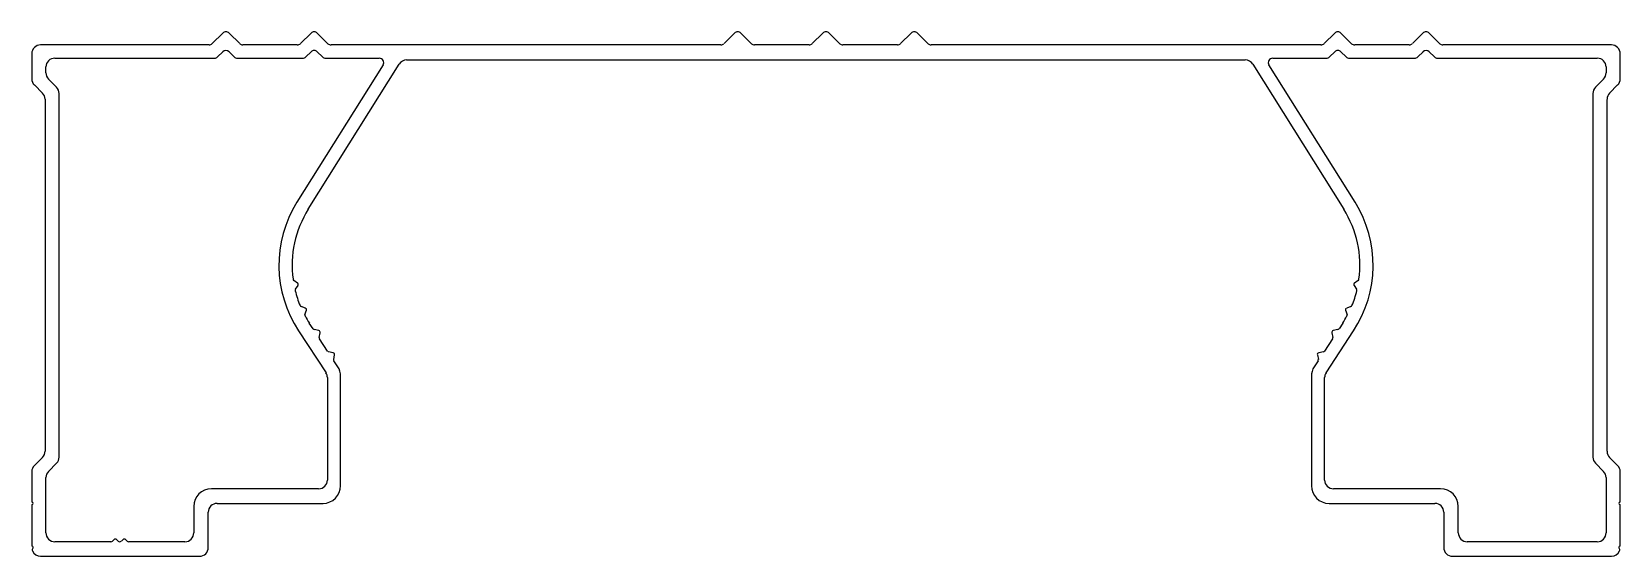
# Model space of a CAD drawing. Extents: x 2290 to 2470, y 1408 to 1467.
import ezdxf

# ---------------------------------------------------------------- set-up
doc = ezdxf.new("R2010")
doc.units = 0
doc.layers.get('0').update_dxf_attribs({"linetype": 'CONTINUOUS'})

msp = doc.modelspace()

# ---------------------------------------------------------------- linework, layer by layer
for p, q in [((2311.97, 1467.15), (2310.77, 1465.95)), ((2313.89, 1465.95), (2312.68, 1467.15)), ((2321.97, 1467.15), (2320.77, 1465.95)), ((2323.89, 1465.94), (2322.68, 1467.15)), ((2369.97, 1467.15), (2368.77, 1465.95)), ((2371.89, 1465.94), (2370.68, 1467.15)), ((2379.97, 1467.15), (2378.77, 1465.95)), ((2381.89, 1465.94), (2380.68, 1467.15)), ((2389.97, 1467.15), (2388.77, 1465.95)), ((2391.89, 1465.94), (2390.68, 1467.15)), ((2437.97, 1467.15), (2436.77, 1465.95)), ((2439.89, 1465.94), (2438.68, 1467.15)), ((2447.97, 1467.15), (2446.77, 1465.95)), ((2449.89, 1465.94), (2448.68, 1467.15)), ((2310.42, 1465.8), (2291.33, 1465.8)), ((2320.42, 1465.8), (2314.24, 1465.8)), ((2368.42, 1465.8), (2324.24, 1465.8)), ((2378.42, 1465.8), (2372.24, 1465.8)), ((2388.42, 1465.8), (2382.24, 1465.8)), ((2436.42, 1465.8), (2392.24, 1465.8)), ((2446.42, 1465.8), (2440.24, 1465.8)), ((2469.33, 1465.8), (2450.24, 1465.8)), ((2290.33, 1464.8), (2290.33, 1461.96)), ((2292.93, 1464.3), (2292.93, 1464.3)), ((2292.93, 1464.3), (2311.04, 1464.3)), ((2311.39, 1464.45), (2311.97, 1465.03)), ((2312.68, 1465.03), (2313.27, 1464.45)), ((2313.62, 1464.3), (2321.04, 1464.3)), ((2330.13, 1463.53), (2320.38, 1447.96)), ((2321.39, 1464.45), (2321.97, 1465.03)), ((2321.65, 1447.16), (2331.96, 1463.63)), ((2322.68, 1465.03), (2323.27, 1464.44)), ((2323.62, 1464.3), (2329.71, 1464.3)), ((2332.81, 1464.1), (2427.84, 1464.1)), ((2428.69, 1463.63), (2439, 1447.17)), ((2440.28, 1447.96), (2430.52, 1463.53)), ((2430.95, 1464.3), (2437.03, 1464.3)), ((2437.39, 1464.44), (2437.97, 1465.03)), ((2438.68, 1465.03), (2439.27, 1464.45)), ((2439.62, 1464.3), (2447.03, 1464.3)), ((2447.39, 1464.45), (2447.98, 1465.03)), ((2448.68, 1465.03), (2449.27, 1464.45)), ((2449.62, 1464.3), (2467.73, 1464.3)), ((2467.73, 1464.3), (2467.73, 1464.3)), ((2470.33, 1461.96), (2470.33, 1464.8)), ((2291.93, 1462.63), (2291.93, 1463.3)), ((2293.13, 1461.01), (2292.22, 1461.92)), ((2468.43, 1461.92), (2467.52, 1461.01)), ((2468.73, 1463.3), (2468.73, 1462.63)), ((2290.62, 1461.26), (2291.53, 1460.34)), ((2293.43, 1419.05), (2293.43, 1460.3)), ((2467.23, 1460.3), (2467.23, 1419.05)), ((2469.12, 1460.34), (2470.03, 1461.26)), ((2291.83, 1459.64), (2291.83, 1419.72)), ((2468.83, 1419.71), (2468.83, 1459.63)), ((2320.44, 1438.79), (2320.02, 1439.08)), ((2320.21, 1438.08), (2320.5, 1438.51)), ((2440.16, 1438.51), (2440.45, 1438.08)), ((2440.64, 1439.08), (2440.21, 1438.79)), ((2321.33, 1435.96), (2320.84, 1436.13)), ((2321.28, 1435.22), (2321.45, 1435.7)), ((2439.2, 1435.7), (2439.38, 1435.22)), ((2439.81, 1436.13), (2439.33, 1435.96)), ((2320.56, 1433.37), (2323.67, 1428.6)), ((2322.2, 1433.6), (2321.78, 1434.24)), ((2322.85, 1433.4), (2322.33, 1433.51)), ((2322.9, 1432.63), (2323.01, 1433.16)), ((2436.99, 1428.6), (2440.1, 1433.37)), ((2437.65, 1433.16), (2437.76, 1432.63)), ((2438.33, 1433.51), (2437.8, 1433.4)), ((2438.88, 1434.24), (2438.46, 1433.6)), ((2323.84, 1431.08), (2322.93, 1432.48)), ((2437.73, 1432.48), (2436.82, 1431.08)), ((2324.49, 1430.89), (2323.96, 1431)), ((2324.54, 1430.12), (2324.65, 1430.65)), ((2325, 1429.3), (2324.57, 1429.97)), ((2436.09, 1429.97), (2435.65, 1429.29)), ((2436.01, 1430.65), (2436.12, 1430.12)), ((2436.69, 1431), (2436.16, 1430.89)), ((2323.83, 1428.06), (2323.83, 1416.45)), ((2325.33, 1415.8), (2325.33, 1428.21)), ((2435.33, 1428.2), (2435.33, 1415.8)), ((2436.83, 1416.45), (2436.83, 1428.06)), ((2291.54, 1419.01), (2290.62, 1418.09)), ((2470.03, 1418.09), (2469.12, 1419.01)), ((2290.33, 1417.39), (2290.33, 1414.03)), ((2291.93, 1410.45), (2291.93, 1416.72)), ((2292.22, 1417.43), (2293.14, 1418.35)), ((2292.22, 1417.43), (2292.22, 1417.43)), ((2467.52, 1418.35), (2468.43, 1417.43)), ((2468.43, 1417.43), (2468.43, 1417.43)), ((2468.73, 1416.72), (2468.73, 1410.45)), ((2470.33, 1414.03), (2470.33, 1417.39)), ((2322.83, 1415.45), (2310.68, 1415.45)), ((2449.98, 1415.45), (2437.83, 1415.45)), ((2290.33, 1413.57), (2290.33, 1409.03)), ((2308.68, 1413.45), (2308.68, 1410.45)), ((2311.33, 1413.8), (2311.33, 1413.8)), ((2311.33, 1413.8), (2323.33, 1413.8)), ((2437.33, 1413.8), (2449.33, 1413.8)), ((2451.98, 1410.45), (2451.98, 1413.45)), ((2470.33, 1409.03), (2470.33, 1413.57)), ((2310.33, 1408.8), (2310.33, 1412.8)), ((2450.33, 1412.8), (2450.33, 1412.8)), ((2450.33, 1412.8), (2450.33, 1408.8)), ((2291.93, 1410.45), (2291.93, 1410.45)), ((2299.29, 1409.45), (2292.93, 1409.45)), ((2299.62, 1409.68), (2299.46, 1409.52)), ((2300.13, 1409.52), (2299.97, 1409.68)), ((2300.64, 1409.68), (2300.48, 1409.52)), ((2301.15, 1409.52), (2300.99, 1409.68)), ((2307.68, 1409.45), (2301.32, 1409.45)), ((2467.73, 1409.45), (2452.98, 1409.45)), ((2468.73, 1410.45), (2468.73, 1410.45)), ((2291.33, 1407.8), (2309.33, 1407.8)), ((2451.33, 1407.8), (2469.33, 1407.8))]:
    msp.add_line(p, q)
for centre, radius, start, end in [((2312.33, 1466.8), 0.5, 44.9993, 135.0007), ((2322.33, 1466.8), 0.5, 44.9993, 135.0007), ((2370.33, 1466.8), 0.5, 44.9993, 135.0007), ((2380.33, 1466.8), 0.5, 44.9993, 135.0007), ((2390.33, 1466.8), 0.5, 44.9993, 135.0007), ((2438.33, 1466.8), 0.5, 44.9993, 135.0007), ((2448.33, 1466.8), 0.5, 44.9993, 135.0007), ((2291.33, 1464.8), 1, 90, 180), ((2310.41, 1466.3), 0.5, 270.1815, 315.2146), ((2314.24, 1466.3), 0.5, 225.0287, 270.1822), ((2320.41, 1466.3), 0.5, 270.1815, 315.0007), ((2324.24, 1466.3), 0.5, 225.264, 270.1815), ((2368.41, 1466.3), 0.5, 270.1822, 315.0007), ((2372.24, 1466.3), 0.5, 225.264, 270.1815), ((2378.41, 1466.3), 0.5, 270.1822, 315.0007), ((2382.24, 1466.3), 0.5, 225.264, 270.1815), ((2388.41, 1466.3), 0.5, 270.1815, 315.0007), ((2392.24, 1466.3), 0.5, 225.264, 270.1815), ((2436.41, 1466.3), 0.5, 270.1815, 315.0007), ((2440.24, 1466.3), 0.5, 225.264, 270.1815), ((2446.41, 1466.3), 0.5, 270.1815, 315.0007), ((2450.24, 1466.3), 0.5, 225.264, 270.1815), ((2469.33, 1464.8), 1, 359.9999, 90), ((2292.93, 1463.3), 1, 90, 180.0002), ((2311.03, 1464.8), 0.5, 270.1815, 315.2156), ((2312.33, 1464.68), 0.5, 45.1908, 135.0015), ((2313.62, 1464.8), 0.5, 225.0282, 270.1822), ((2321.03, 1464.8), 0.5, 270.1815, 315.0015), ((2322.33, 1464.68), 0.5, 44.9985, 135.2487), ((2323.62, 1464.8), 0.5, 225.2634, 270.1815), ((2329.71, 1463.8), 0.5, 327.9509, 90), ((2332.81, 1463.1), 1, 90, 147.9509), ((2427.84, 1463.1), 1, 32.0491, 90), ((2430.95, 1463.8), 0.5, 90, 212.0491), ((2437.03, 1464.8), 0.5, 269.8185, 314.7366), ((2438.33, 1464.68), 0.5, 44.7513, 135.0015), ((2439.62, 1464.8), 0.5, 224.9985, 269.8185), ((2447.03, 1464.8), 0.5, 269.8178, 314.9718), ((2448.33, 1464.68), 0.5, 44.9985, 134.8092), ((2449.62, 1464.8), 0.5, 224.7844, 269.8185), ((2467.73, 1463.3), 1, 359.9998, 90), ((2291.33, 1461.96), 1, 180, 225.0273), ((2292.93, 1462.63), 1, 180, 225.0273), ((2467.73, 1462.63), 1, 314.9727, 0), ((2469.33, 1461.96), 1, 315.0037, 0), ((2290.83, 1459.64), 1, 0.1261, 45.0037), ((2292.43, 1460.3), 1, 0.1264, 45.0037), ((2468.23, 1460.3), 1, 134.9963, 179.8736), ((2469.83, 1459.64), 1, 135.1129, 180.1821), ((2331.83, 1440.8), 13.5, 147.991, 213.4086), ((2428.83, 1440.8), 13.5, 326.5914, 32.009), ((2331.83, 1440.8), 12, 147.991, 187.5727), ((2428.83, 1440.8), 12, 352.4266, 32.0491), ((2320.13, 1439.24), 0.2, 187.5727, 235.7076), ((2320.33, 1438.62), 0.2, 325.7082, 55.7082), ((2440.32, 1438.62), 0.2, 124.4417, 214.6984), ((2440.52, 1439.24), 0.2, 304.2769, 352.4266), ((2320.37, 1437.97), 0.2, 146.012, 193.9038), ((2331.83, 1440.8), 12, 193.8682, 202.3051), ((2428.83, 1440.8), 12, 337.6956, 346.1315), ((2440.28, 1437.97), 0.2, 346.1315, 34.27), ((2320.91, 1436.32), 0.2, 202.3051, 250.4561), ((2321.47, 1435.15), 0.2, 160.8001, 208.6155), ((2331.83, 1440.8), 12, 208.6028, 213.1669), ((2321.26, 1435.77), 0.2, 340.4396, 70.4565), ((2428.83, 1440.8), 12, 326.8887, 331.3995), ((2439.39, 1435.77), 0.2, 109.5523, 199.9643), ((2439.19, 1435.15), 0.2, 331.3995, 19.5354), ((2439.74, 1436.32), 0.2, 289.706, 337.7143), ((2322.37, 1433.71), 0.2, 213.1113, 258.1058), ((2322.81, 1433.2), 0.2, 348.1087, 78.1061), ((2437.84, 1433.2), 0.2, 101.8939, 192.2892), ((2438.29, 1433.71), 0.2, 281.894, 326.8889), ((2323.09, 1432.59), 0.2, 168.1091, 213.111), ((2324.01, 1431.19), 0.2, 213.111, 258.1181), ((2436.65, 1431.19), 0.2, 281.8816, 326.889), ((2437.56, 1432.59), 0.2, 326.889, 11.8666), ((2324.45, 1430.69), 0.2, 348.1308, 78.1185), ((2324.73, 1430.08), 0.2, 168.1312, 213.1082), ((2323.33, 1428.21), 2, 360, 33.1085), ((2437.33, 1428.21), 2, 146.9889, 180.1286), ((2436.2, 1430.69), 0.2, 101.8815, 192.3163), ((2435.92, 1430.08), 0.2, 326.8915, 11.8939), ((2322.83, 1428.06), 1, 360, 33.111), ((2437.83, 1428.06), 1, 146.889, 180), ((2290.83, 1419.71), 1, 315.148, 0.1261), ((2292.43, 1419.05), 1, 315.148, 0.1264), ((2468.23, 1419.05), 1, 179.8736, 224.852), ((2469.83, 1419.71), 1, 180.1821, 225.1836), ((2291.33, 1417.39), 1, 134.9963, 180), ((2292.93, 1416.72), 1, 134.9963, 180), ((2467.73, 1416.72), 1, 360, 45.0037), ((2469.33, 1417.39), 1, 359.9999, 44.9963), ((2310.68, 1413.45), 2, 90, 180), ((2322.83, 1416.45), 1, 270, 0), ((2323.33, 1415.8), 2, 270.0907, 360), ((2437.33, 1415.8), 2, 180.1285, 270.0907), ((2437.83, 1416.45), 1, 180, 270), ((2449.98, 1413.45), 2, 0, 90), ((2290.43, 1414.03), 0.1, 180, 246.4227), ((2290.43, 1413.57), 0.1, 113.5773, 180), ((2290.33, 1413.8), 0.15, 293.5773, 66.4227), ((2311.33, 1412.8), 1, 90, 180), ((2449.33, 1412.8), 1, 360, 90), ((2470.33, 1413.8), 0.15, 113.5465, 246.4535), ((2470.23, 1414.03), 0.1, 293.5861, 360), ((2470.23, 1413.57), 0.1, 359.9999, 66.4139), ((2292.93, 1410.45), 1, 180, 270.1283), ((2299.29, 1409.7), 0.25, 270, 315), ((2299.8, 1409.5), 0.25, 45, 135), ((2300.3, 1409.7), 0.25, 225, 315), ((2300.81, 1409.5), 0.25, 45, 135), ((2301.32, 1409.7), 0.25, 225, 270), ((2307.68, 1410.45), 1, 270.1283, 0.1261), ((2452.98, 1410.45), 1, 179.8739, 269.8717), ((2467.73, 1410.45), 1, 269.8717, 0), ((2290.43, 1409.03), 0.1, 180, 246.4227), ((2290.68, 1408.53), 0.3, 142.3415, 203.1261), ((2290.33, 1408.8), 0.15, 322.3415, 66.4227), ((2291.33, 1408.8), 1, 203.1297, 270.1282), ((2309.33, 1408.8), 1, 270.1283, 0.1262), ((2451.33, 1408.8), 1, 180.1818, 270.1283), ((2469.33, 1408.8), 1, 270.1284, 336.8703), ((2470.33, 1408.8), 0.15, 113.5465, 217.6585), ((2469.97, 1408.53), 0.3, 336.8739, 37.6585), ((2470.23, 1409.03), 0.1, 293.5861, 360)]:
    msp.add_arc(centre, radius, start, end)

doc.saveas('drawing.dxf')
